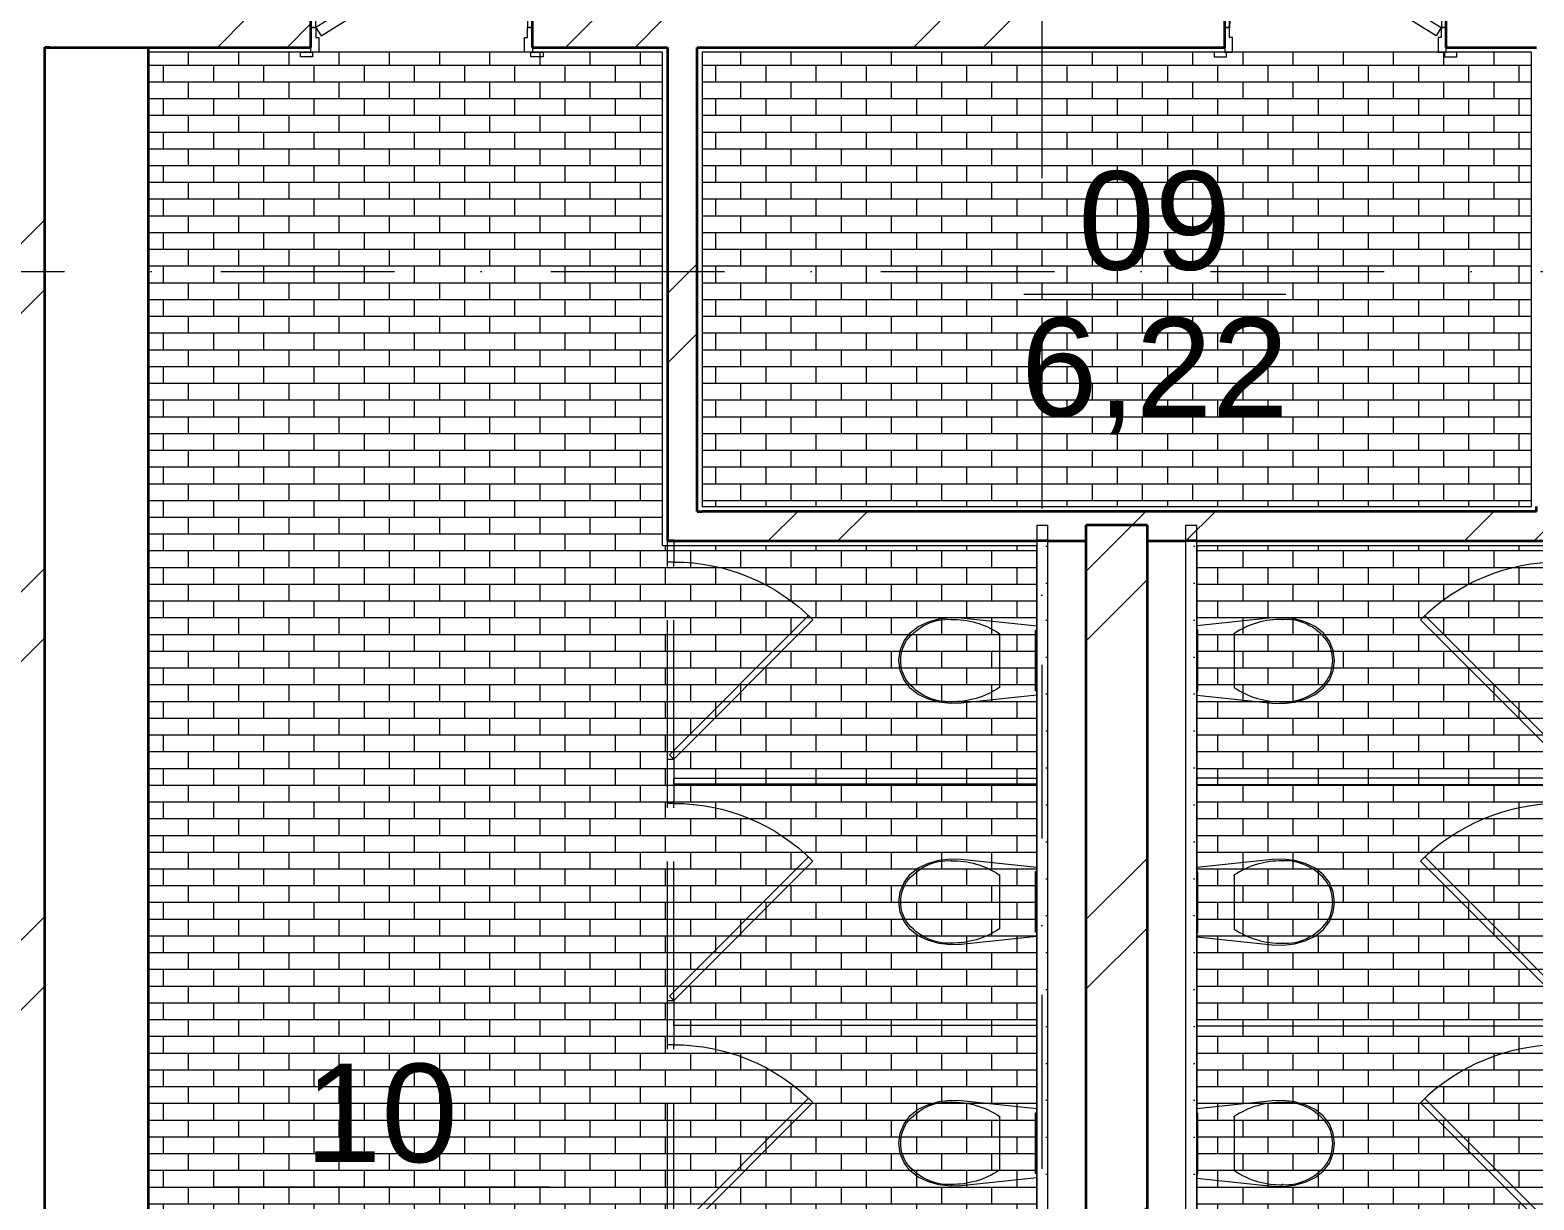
# Model space of a CAD drawing. Header units: millimetres. Extents: x -34838 to 729576, y -214038 to 121482.
# Drawn here: x 612070 to 618180, y -52004 to -47254 of the extents above; entities that cross this region are included whole.
import ezdxf
from ezdxf.enums import TextEntityAlignment as Align

# ---------------------------------------------------------------- set-up
doc = ezdxf.new("R2010")
doc.units = ezdxf.units.MM
doc.header["$MEASUREMENT"] = 0
doc.linetypes.add('Невидимая', pattern=[782.444447, 564.444447, -218])
doc.linetypes.add('Штрихпунктирная', pattern=[1340.555525, 705.555534, -352.777767, 0, -282.222223])
for name, color, linetype, lineweight in [('0_Ном._пера__21', 7, 'Continuous', 35), ('А _ ОСІ КООРДИНАЦІЙНІ.3D_Ном._пера__105', 7, 'Continuous', 13), ('А _ ОСІ КООРДИНАЦІЙНІ.3D_Ном._пера__25', 7, 'Continuous', 0), ('АБ _ 0 _ СТІНИ _ ЗОВНІШНІ .3D_Ном._пера__27', 7, 'Continuous', 35), ('АБ _ 0 _ СТІНИ _ ЗОВНІШНІ .3D_Ном._пера__67', 7, 'Continuous', 15), ('АБ _ 0 _ СТІНИ _ ПЕРЕГОРОДКИ (ГК).3D_Ном._пера__67', 7, 'Continuous', 15), ('АП _ 0 _ ОБЛАДНАННЯ (НИЖНЄ).3D_Ном._пера__1', 7, 'Continuous', 13), ('АП _ ТЕП _ ЗОНИ ПРИМІЩЕНЬ .3D_Ном._пера__122', 255, 'Continuous', 0), ('Двери ARCHICAD_Ном._пера__1', 7, 'Continuous', 13), ('Двери ARCHICAD_Ном._пера__23', 7, 'Continuous', 20), ('Двери ARCHICAD_Ном._пера__27', 7, 'Continuous', 35), ('Двери ARCHICAD_Ном._пера__3', 7, 'Continuous', 15), ('Паспорта Зон ARCHICAD_Ном._пера__5', 7, 'Continuous', 0)]:
    doc.layers.add(name, color=color, linetype=linetype, lineweight=lineweight)
for name, color, linetype in [('А _ ОСІ КООРДИНАЦІЙНІ.3D', 7, 'Continuous'), ('АБ _ 0 _ СТІНИ _ ЗОВНІШНІ .3D', 7, 'Continuous'), ('АБ _ 0 _ СТІНИ _ ПЕРЕГОРОДКИ (ГК).3D', 7, 'Continuous'), ('АП _ 0 _ ОБЛАДНАННЯ (НИЖНЄ).3D', 7, 'Continuous'), ('АП _ ТЕП _ ЗОНИ ПРИМІЩЕНЬ .3D', 7, 'Continuous'), ('Двери ARCHICAD', 7, 'Continuous')]:
    doc.layers.add(name, color=color, linetype=linetype)
doc.styles.add('СГЕНЕРИР_СТИЛЬ_1', font='Arial.ttf')
pattern_1 = [(0, (0, 0), (0, 68), []), (90, (0, 0), (-204, 0), [68, -68]), (90, (102, 68), (-204, 0), [68, -68])]
pattern_2 = [(45, (0, 0), (-707.107, 707.107), []), (45, (-141.4, 141.4), (-707.107, 707.107), [])]
pattern_3 = [(0, (0, 0), (0, 150), [0, -150])]

# ---------------------------------------------------------------- blocks, each defined once
blk = doc.blocks.new('Кімната матері і дитини_09_7_4', base_point=(90459.4, 5907.6))
at = {"layer": 'АП _ ТЕП _ ЗОНИ ПРИМІЩЕНЬ .3D', "linetype": 'Continuous', "lineweight": 0, "true_color": 0xffffff}
h = blk.add_hatch(dxfattribs=at)
h.set_pattern_fill('П___ЦЕГЛА_ЛОЖКОВАЯ_ПЕРЕВ_D7', style=0, pattern_type=2)
h.set_pattern_definition(pattern_1)
h.paths.add_polyline_path([(91990, 5046), (91990, 6890.5), (88620, 6890.5), (88620, 5046)])
at = {"layer": 'Паспорта Зон ARCHICAD_Ном._пера__5', "color": 7, "linetype": 'Continuous', "lineweight": 0}
blk.add_line((89927.3, 5907.6), (90991.6, 5907.6), dxfattribs=at)
at = {"layer": 'Паспорта Зон ARCHICAD_Ном._пера__5', "color": 7, "lineweight": 0, "style": 'СГЕНЕРИР_СТИЛЬ_1'}
for tag, p in [('ROOM_NUMBER', (90459.4, 6207.2)), ('ROOM_AREA', (90459.4, 5611.7))]:
    blk.add_attdef(tag, text='', height=400, dxfattribs=at).set_placement(p, align=Align.MIDDLE_CENTER)
blk = doc.blocks.new('Жіночі санвузли_11_9_4', base_point=(93396.2, 3596.8))
at = {"layer": 'АП _ ТЕП _ ЗОНИ ПРИМІЩЕНЬ .3D', "linetype": 'Continuous', "lineweight": 0, "true_color": 0xffffff}
h = blk.add_hatch(dxfattribs=at)
h.set_pattern_fill('П___ЦЕГЛА_ЛОЖКОВАЯ_ПЕРЕВ_D7', style=0, pattern_type=2)
h.set_pattern_definition(pattern_1)
h.paths.add_polyline_path([(95700, -1850), (95700, 6890.5), (92150, 6890.5), (92150, 4886), (90630, 4886), (90630, -1850)])
at = {"layer": 'Паспорта Зон ARCHICAD_Ном._пера__5', "color": 7, "lineweight": 0, "style": 'СГЕНЕРИР_СТИЛЬ_1'}
for tag, p in [('ROOM_NUMBER', (93396.2, 3899.7)), ('ROOM_AREA', (93396.2, 3300.9))]:
    blk.add_attdef(tag, text='', height=400, dxfattribs=at).set_placement(p, align=Align.MIDDLE_CENTER)
blk = doc.blocks.new('Чоловічі санвузли_10_10_4', base_point=(87317.2, 2283.9))
at = {"layer": 'АП _ ТЕП _ ЗОНИ ПРИМІЩЕНЬ .3D', "linetype": 'Continuous', "lineweight": 0, "true_color": 0xffffff}
h = blk.add_hatch(dxfattribs=at)
h.set_pattern_fill('П___ЦЕГЛА_ЛОЖКОВАЯ_ПЕРЕВ_D7', style=0, pattern_type=2)
h.set_pattern_definition(pattern_1)
h.paths.add_polyline_path([(86370, 6890.5), (86370, -1850), (89980, -1850), (89980, -180), (89820, -180), (89820, 180), (89980, 180), (89980, 4886), (88460, 4886), (88460, 6890.5)])
at = {"layer": 'Паспорта Зон ARCHICAD_Ном._пера__5', "color": 7, "linetype": 'Continuous', "lineweight": 0}
blk.add_line((86633.3, 2283.9), (88001, 2283.9), dxfattribs=at)
at = {"layer": 'Паспорта Зон ARCHICAD_Ном._пера__5', "color": 7, "lineweight": 0, "style": 'СГЕНЕРИР_СТИЛЬ_1'}
for tag, p in [('ROOM_NUMBER', (87317.2, 2583.5)), ('ROOM_AREA', (87317.2, 1988))]:
    blk.add_attdef(tag, text='', height=400, dxfattribs=at).set_placement(p, align=Align.MIDDLE_CENTER)
blk = doc.blocks.new('Стена_37_4', base_point=(85890, -2075))
at = {"layer": 'АБ _ 0 _ СТІНИ _ ЗОВНІШНІ .3D', "linetype": 'Continuous', "lineweight": 0, "true_color": 0x000000}
h = blk.add_hatch(dxfattribs=at)
h.set_pattern_fill('М___ЦЕГЛА_ОБЛИЧКУВАЛЬНА__3E', color=18, style=0, pattern_type=2)
h.set_pattern_definition(pattern_2)
h.paths.add_polyline_path([(85830, 7030.5), (85830, 6910.5), (85950, 6910.5), (85950, 7030.5)])
h = blk.add_hatch(dxfattribs=at)
h.set_pattern_fill('М___ЦЕГЛА_ОБЛИЧКУВАЛЬНА__3E', color=18, style=0, pattern_type=2)
h.set_pattern_definition(pattern_2)
h.paths.add_polyline_path([(85830, 6910.5), (85830, -1950), (85950, -1950), (85950, 6910.5)])
at = {"layer": 'АБ _ 0 _ СТІНИ _ ЗОВНІШНІ .3D_Ном._пера__27', "color": 7, "linetype": 'Continuous', "lineweight": 35}
for p, q in [((85950, 6910.5), (85970, 6910.5)), ((85950, -1950), (85950, 6910.5))]:
    blk.add_line(p, q, dxfattribs=at)
blk = doc.blocks.new('Стена_40_4', base_point=(90305, -2075))
at = {"layer": 'АБ _ 0 _ СТІНИ _ ЗОВНІШНІ .3D', "linetype": 'Continuous', "lineweight": 0, "true_color": 0x000000}
h = blk.add_hatch(dxfattribs=at)
h.set_pattern_fill('М___ЦЕГЛА_ОБЛИЧКУВАЛЬНА__3E', color=18, style=0, pattern_type=2)
h.set_pattern_definition(pattern_2)
h.paths.add_polyline_path([(90430, -1950), (90430, 4970.5), (90180, 4970.5), (90180, -1950)])
h = blk.add_hatch(dxfattribs=at)
h.set_pattern_fill('М___ЦЕГЛА_ОБЛИЧКУВАЛЬНА__3E', color=18, style=0, pattern_type=2)
h.set_pattern_definition(pattern_2)
h.paths.add_polyline_path([(90430, 4906), (90180, 4906), (90180, 4886), (90430, 4886)])
at = {"layer": 'АБ _ 0 _ СТІНИ _ ЗОВНІШНІ .3D_Ном._пера__27', "color": 7, "linetype": 'Continuous', "lineweight": 35}
for p, q in [((90180, 4970.5), (90180, 180)), ((90430, -1950), (90430, 4970.5)), ((90180, 4906), (90180, 4886)), ((90430, 4886), (90430, 4906))]:
    blk.add_line(p, q, dxfattribs=at)
at = {"layer": 'АБ _ 0 _ СТІНИ _ ЗОВНІШНІ .3D_Ном._пера__27', "color": 7, "linetype": 'Continuous', "lineweight": 35, "flags": 128}
blk.add_lwpolyline([(90430, 4970.5), (90180, 4970.5)], dxfattribs=at)
blk = doc.blocks.new('Металлическая Дверь 22_4')
at = {"layer": 'Двери ARCHICAD_Ном._пера__1', "color": 7, "linetype": 'Continuous', "lineweight": 13}
blk.add_arc((430, 0), 860, 148.00022, 180, dxfattribs=at)
at = {"layer": 'Двери ARCHICAD_Ном._пера__23', "color": 7, "linetype": 'Continuous', "lineweight": 20}
for p, q in [((-430, 0), (-450, 0)), ((-450, 0), (-450, -100)), ((-430, -40), (-430, 0)), ((450, 0), (430, 0)), ((430, 0), (430, -40)), ((450, -100), (450, 0)), ((-418, -40), (-430, -40)), ((-418, -100), (-418, -40)), ((430, -40), (418, -40)), ((418, -40), (418, -100)), ((-450, -100), (-418, -100)), ((418, -100), (450, -100))]:
    blk.add_line(p, q, dxfattribs=at)
at = {"layer": 'Двери ARCHICAD_Ном._пера__27', "color": 7, "linetype": 'Continuous', "lineweight": 35}
for p, q in [((-450, 0), (-450, 40)), ((-450, 0), (-450, 40)), ((-450, -80), (-450, 0)), ((-450, -80), (-450, 0)), ((450, 0), (450, 40)), ((450, 0), (450, 40)), ((450, -80), (450, 0)), ((450, -80), (450, 0))]:
    blk.add_line(p, q, dxfattribs=at)
at = {"layer": 'Двери ARCHICAD_Ном._пера__3', "color": 7, "linetype": 'Continuous', "lineweight": 15}
for p, q in [((-320.5, 421.8), (-299.3, 455.7)), ((-299.3, 455.7), (430, 0)), ((408.8, -33.9), (-320.5, 421.8)), ((-443, 79), (-493, 79)), ((-493, 79), (-493, 60)), ((-443, 60), (-443, 79)), ((493, 79), (443, 79)), ((443, 79), (443, 60)), ((493, 60), (493, 79)), ((-493, 60), (-443, 60)), ((-431, 60), (-450, 60)), ((-450, 60), (-450, 0)), ((-450, 0), (-431, 0)), ((-431, 0), (-431, 60)), ((430, 0), (408.8, -33.9)), ((450, 60), (431, 60)), ((431, 60), (431, 0)), ((431, 0), (450, 0)), ((443, 60), (493, 60)), ((450, 0), (450, 60)), ((-443, -100), (-493, -100)), ((-493, -100), (-493, -119)), ((-493, -119), (-443, -119)), ((-443, -119), (-443, -100)), ((493, -100), (443, -100)), ((443, -100), (443, -119)), ((443, -119), (493, -119)), ((493, -119), (493, -100))]:
    blk.add_line(p, q, dxfattribs=at)
blk = doc.blocks.new('Стена_41_4', base_point=(96075, 6970.5))
at = {"layer": 'АБ _ 0 _ СТІНИ _ ЗОВНІШНІ .3D', "linetype": 'Continuous', "lineweight": 0, "true_color": 0x000000}
h = blk.add_hatch(dxfattribs=at)
h.set_pattern_fill('М___ЦЕГЛА_ОБЛИЧКУВАЛЬНА__3E', color=18, style=0, pattern_type=2)
h.set_pattern_definition(pattern_2)
h.paths.add_polyline_path([(85950, 7030.5), (85950, 6910.5), (85970, 6910.5), (85970, 7030.5)])
h = blk.add_hatch(dxfattribs=at)
h.set_pattern_fill('М___ЦЕГЛА_ОБЛИЧКУВАЛЬНА__3E', color=18, style=0, pattern_type=2)
h.set_pattern_definition(pattern_2)
h.paths.add_polyline_path([(85970, 7030.5), (85970, 6910.5), (87031, 6910.5), (87031, 7030.5)])
h = blk.add_hatch(dxfattribs=at)
h.set_pattern_fill('М___ЦЕГЛА_ОБЛИЧКУВАЛЬНА__3E', color=18, style=0, pattern_type=2)
h.set_pattern_definition(pattern_2)
h.paths.add_polyline_path([(87931, 7030.5), (87931, 6910.5), (88480, 6910.5), (88480, 7030.5)])
h = blk.add_hatch(dxfattribs=at)
h.set_pattern_fill('М___ЦЕГЛА_ОБЛИЧКУВАЛЬНА__3E', color=18, style=0, pattern_type=2)
h.set_pattern_definition(pattern_2)
h.paths.add_polyline_path([(88480, 6910.5), (88600, 6910.5), (88600, 7030.5), (88480, 7030.5)])
h = blk.add_hatch(dxfattribs=at)
h.set_pattern_fill('М___ЦЕГЛА_ОБЛИЧКУВАЛЬНА__3E', color=18, style=0, pattern_type=2)
h.set_pattern_definition(pattern_2)
h.paths.add_polyline_path([(88600, 6910.5), (90743.5, 6910.5), (90743.5, 7030.5), (88600, 7030.5)])
h = blk.add_hatch(dxfattribs=at)
h.set_pattern_fill('М___ЦЕГЛА_ОБЛИЧКУВАЛЬНА__3E', color=18, style=0, pattern_type=2)
h.set_pattern_definition(pattern_2)
h.paths.add_polyline_path([(91643.5, 6910.5), (92010, 6910.5), (92010, 7030.5), (91643.5, 7030.5)])
at = {"layer": 'АБ _ 0 _ СТІНИ _ ЗОВНІШНІ .3D_Ном._пера__27', "color": 7, "linetype": 'Continuous', "lineweight": 35}
for p, q in [((87031, 6910.5), (87031, 6990.5)), ((87931, 6910.5), (87931, 6990.5)), ((90743.5, 6910.5), (90743.5, 6990.5)), ((91643.5, 6910.5), (91643.5, 6990.5)), ((85950, 6910.5), (85970, 6910.5)), ((85970, 6910.5), (87031, 6910.5)), ((87931, 6910.5), (88480, 6910.5)), ((88480, 6910.5), (88480, 6890.5)), ((88600, 6890.5), (88600, 6910.5)), ((88600, 6910.5), (90743.5, 6910.5)), ((91643.5, 6910.5), (92010, 6910.5))]:
    blk.add_line(p, q, dxfattribs=at)
at = {"layer": 'Двери ARCHICAD', "color": 7, "linetype": 'Continuous', "lineweight": 18, "xscale": -1, "zscale": 1000}
blk.add_blockref('Металлическая Дверь 22_4', (87481, 6990.5), dxfattribs=at)
at = {"layer": 'Двери ARCHICAD', "color": 7, "linetype": 'Continuous', "lineweight": 18, "zscale": 1000}
blk.add_blockref('Металлическая Дверь 22_4', (91193.5, 6990.5), dxfattribs=at)
blk = doc.blocks.new('Стена_42_4', base_point=(89980, 4970.5))
at = {"layer": 'АБ _ 0 _ СТІНИ _ ПЕРЕГОРОДКИ (ГК).3D', "linetype": 'Continuous', "lineweight": 0, "true_color": 0x000000}
h = blk.add_hatch(dxfattribs=at)
h.set_pattern_fill('М___ГІПСОКАРТОН_0004', color=18, style=0, pattern_type=2)
h.set_pattern_definition(pattern_3)
h.paths.add_polyline_path([(90010, 4970.5), (90010, 180), (90025, 180), (90025, 4970.5)])
h = blk.add_hatch(dxfattribs=at)
h.set_pattern_fill('М___ГІПСОКАРТОН_0004', color=18, style=0, pattern_type=2)
h.set_pattern_definition(pattern_3)
h.paths.add_polyline_path([(90025, 4906), (90010, 4906), (90010, 4886), (90025, 4886)])
at = {"layer": 'АБ _ 0 _ СТІНИ _ ЗОВНІШНІ .3D_Ном._пера__27', "color": 7, "linetype": 'Continuous', "lineweight": 35}
for p, q in [((90010, 4906), (89980, 4906)), ((90025, 4906), (90010, 4906))]:
    blk.add_line(p, q, dxfattribs=at)
at = {"layer": 'АБ _ 0 _ СТІНИ _ ЗОВНІШНІ .3D_Ном._пера__67', "color": 7, "linetype": 'Continuous', "lineweight": 15}
for p, q in [((89980, 4906), (89980, 4886)), ((90025, 4886), (90025, 4906))]:
    blk.add_line(p, q, dxfattribs=at)
at = {"layer": 'АБ _ 0 _ СТІНИ _ ПЕРЕГОРОДКИ (ГК).3D_Ном._пера__67', "color": 7, "linetype": 'Continuous', "lineweight": 15, "flags": 128}
for points in [[(89980, 4970.5), (89980, 180)], [(89980, 4970.5), (90010, 4970.5)], [(90010, 4970.5), (90025, 4970.5)], [(90025, 180), (90025, 4970.5)]]:
    blk.add_lwpolyline(points, dxfattribs=at)
blk = doc.blocks.new('Стена_43_4', base_point=(90585, 4970.5))
at = {"layer": 'АБ _ 0 _ СТІНИ _ ПЕРЕГОРОДКИ (ГК).3D', "linetype": 'Continuous', "lineweight": 0, "true_color": 0x000000}
h = blk.add_hatch(dxfattribs=at)
h.set_pattern_fill('М___ГІПСОКАРТОН_0004', color=18, style=0, pattern_type=2)
h.set_pattern_definition(pattern_3)
h.paths.add_polyline_path([(90630, -1950), (90630, 4970.5), (90615, 4970.5), (90615, -1950)])
h = blk.add_hatch(dxfattribs=at)
h.set_pattern_fill('М___ГІПСОКАРТОН_0004', color=18, style=0, pattern_type=2)
h.set_pattern_definition(pattern_3)
h.paths.add_polyline_path([(90630, 4906), (90615, 4906), (90615, 4886), (90630, 4886)])
at = {"layer": 'АБ _ 0 _ СТІНИ _ ЗОВНІШНІ .3D_Ном._пера__27', "color": 7, "linetype": 'Continuous', "lineweight": 35}
for p, q in [((90615, 4906), (90585, 4906)), ((90630, 4906), (90615, 4906))]:
    blk.add_line(p, q, dxfattribs=at)
at = {"layer": 'АБ _ 0 _ СТІНИ _ ЗОВНІШНІ .3D_Ном._пера__67', "color": 7, "linetype": 'Continuous', "lineweight": 15}
for p, q in [((90585, 4906), (90585, 4886)), ((90630, 4886), (90630, 4906))]:
    blk.add_line(p, q, dxfattribs=at)
at = {"layer": 'АБ _ 0 _ СТІНИ _ ПЕРЕГОРОДКИ (ГК).3D_Ном._пера__67', "color": 7, "linetype": 'Continuous', "lineweight": 15, "flags": 128}
for points in [[(90585, 4970.5), (90585, -1950)], [(90585, 4970.5), (90615, 4970.5)], [(90615, 4970.5), (90630, 4970.5)], [(90630, -1950), (90630, 4970.5)]]:
    blk.add_lwpolyline(points, dxfattribs=at)
blk = doc.blocks.new('Стена_49_4', base_point=(88540, 6970.5))
at = {"layer": 'АБ _ 0 _ СТІНИ _ ЗОВНІШНІ .3D', "linetype": 'Continuous', "lineweight": 0, "true_color": 0x000000}
h = blk.add_hatch(dxfattribs=at)
h.set_pattern_fill('М___ЦЕГЛА_ОБЛИЧКУВАЛЬНА__3E', color=18, style=0, pattern_type=2)
h.set_pattern_definition(pattern_2)
h.paths.add_polyline_path([(88480, 6890.5), (88600, 6890.5), (88600, 6910.5), (88480, 6910.5)])
h = blk.add_hatch(dxfattribs=at)
h.set_pattern_fill('М___ЦЕГЛА_ОБЛИЧКУВАЛЬНА__3E', color=18, style=0, pattern_type=2)
h.set_pattern_definition(pattern_2)
h.paths.add_polyline_path([(88600, 5026), (88600, 6890.5), (88480, 6890.5), (88480, 5026)])
h = blk.add_hatch(dxfattribs=at)
h.set_pattern_fill('М___ЦЕГЛА_ОБЛИЧКУВАЛЬНА__3E', color=18, style=0, pattern_type=2)
h.set_pattern_definition(pattern_2)
h.paths.add_polyline_path([(88480, 5026), (88480, 4906), (88600, 5026)])
h = blk.add_hatch(dxfattribs=at)
h.set_pattern_fill('М___ЦЕГЛА_ОБЛИЧКУВАЛЬНА__3E', color=18, style=0, pattern_type=2)
h.set_pattern_definition(pattern_2)
h.paths.add_polyline_path([(88600, 5026), (88480, 4906), (88600, 4906)])
at = {"layer": 'АБ _ 0 _ СТІНИ _ ЗОВНІШНІ .3D_Ном._пера__27', "color": 7, "linetype": 'Continuous', "lineweight": 35}
for p, q in [((88480, 6910.5), (88480, 6890.5)), ((88600, 6890.5), (88600, 6910.5)), ((88480, 6890.5), (88480, 5026)), ((88600, 5026), (88600, 6890.5)), ((88480, 5026), (88480, 4906)), ((88600, 5026), (88620, 5026)), ((88480, 4906), (88600, 4906))]:
    blk.add_line(p, q, dxfattribs=at)
blk = doc.blocks.new('Стена_50_4', base_point=(88540, 4966))
at = {"layer": 'АБ _ 0 _ СТІНИ _ ЗОВНІШНІ .3D', "linetype": 'Continuous', "lineweight": 0, "true_color": 0x000000}
h = blk.add_hatch(dxfattribs=at)
h.set_pattern_fill('М___ЦЕГЛА_ОБЛИЧКУВАЛЬНА__3E', color=18, style=0, pattern_type=2)
h.set_pattern_definition(pattern_2)
h.paths.add_polyline_path([(90180, 5026), (88600, 5026), (88600, 4906), (90180, 4906)])
h = blk.add_hatch(dxfattribs=at)
h.set_pattern_fill('М___ЦЕГЛА_ОБЛИЧКУВАЛЬНА__3E', color=18, style=0, pattern_type=2)
h.set_pattern_definition(pattern_2)
h.paths.add_polyline_path([(90430, 5026), (90180, 5026), (90180, 4906), (90430, 4906)])
h = blk.add_hatch(dxfattribs=at)
h.set_pattern_fill('М___ЦЕГЛА_ОБЛИЧКУВАЛЬНА__3E', color=18, style=0, pattern_type=2)
h.set_pattern_definition(pattern_2)
h.paths.add_polyline_path([(92010, 5026), (90430, 5026), (90430, 4906), (92010, 4906)])
h = blk.add_hatch(dxfattribs=at)
h.set_pattern_fill('М___ЦЕГЛА_ОБЛИЧКУВАЛЬНА__3E', color=18, style=0, pattern_type=2)
h.set_pattern_definition(pattern_2)
h.paths.add_polyline_path([(92010, 4906), (92130, 4906), (92010, 5026)])
h = blk.add_hatch(dxfattribs=at)
h.set_pattern_fill('М___ЦЕГЛА_ОБЛИЧКУВАЛЬНА__3E', color=18, style=0, pattern_type=2)
h.set_pattern_definition(pattern_2)
h.paths.add_polyline_path([(92010, 5026), (92130, 4906), (92130, 5026)])
at = {"layer": 'АБ _ 0 _ СТІНИ _ ЗОВНІШНІ .3D_Ном._пера__27', "color": 7, "linetype": 'Continuous', "lineweight": 35}
for p, q in [((88600, 5026), (88620, 5026)), ((90180, 5026), (88620, 5026)), ((90430, 5026), (90180, 5026)), ((92010, 5026), (90430, 5026)), ((92010, 5026), (92010, 5046)), ((92130, 4906), (92130, 5026)), ((88480, 4906), (88600, 4906)), ((88600, 4906), (89980, 4906)), ((90010, 4906), (89980, 4906)), ((90025, 4906), (90010, 4906)), ((90025, 4906), (90180, 4906)), ((90180, 4906), (90180, 4886)), ((90430, 4886), (90430, 4906)), ((90430, 4906), (90585, 4906)), ((90615, 4906), (90585, 4906)), ((90630, 4906), (90615, 4906)), ((90630, 4906), (92010, 4906)), ((92010, 4906), (92130, 4906))]:
    blk.add_line(p, q, dxfattribs=at)
at = {"layer": 'АБ _ 0 _ СТІНИ _ ЗОВНІШНІ .3D_Ном._пера__67', "color": 7, "linetype": 'Continuous', "lineweight": 15}
for p, q in [((89980, 4906), (89980, 4886)), ((90025, 4886), (90025, 4906)), ((90585, 4906), (90585, 4886)), ((90630, 4886), (90630, 4906))]:
    blk.add_line(p, q, dxfattribs=at)
blk = doc.blocks.new('Кабинка Сантехническая 22_2')
at = {"layer": 'АП _ 0 _ ОБЛАДНАННЯ (НИЖНЄ).3D_Ном._пера__1', "color": 7, "linetype": 'Continuous', "lineweight": 13}
for p, q in [((4271.4, 1500), (4239.1, 1193.4)), ((4553.4, 1500), (4271.4, 1500)), ((4535.4, 1500), (4289.4, 1500)), ((4289.4, 1500), (4289.4, 1495)), ((4289.4, 1495), (4535.4, 1495)), ((4535.4, 1495), (4535.4, 1500)), ((4585.8, 1193.4), (4553.4, 1500)), ((4915.2, 1500), (4890.2, 1500)), ((4890.2, 1500), (4890.2, 25)), ((4915.2, 25), (4915.2, 1500)), ((5252, 1500), (5219.6, 1193.4)), ((5533.9, 1500), (5252, 1500)), ((5515.9, 1500), (5269.9, 1500)), ((5269.9, 1500), (5269.9, 1495)), ((5269.9, 1495), (5515.9, 1495)), ((5515.9, 1495), (5515.9, 1500)), ((5566.3, 1193.4), (5533.9, 1500)), ((5895.7, 1500), (5870.7, 1500)), ((5870.7, 1500), (5870.7, 25)), ((5895.7, 25), (5895.7, 1500)), ((6232.5, 1500), (6200.1, 1193.4)), ((6514.4, 1500), (6232.5, 1500)), ((6496.5, 1500), (6250.5, 1500)), ((6250.5, 1500), (6250.5, 1495)), ((6250.5, 1495), (6496.5, 1495)), ((6496.5, 1495), (6496.5, 1500)), ((6546.8, 1193.4), (6514.4, 1500)), ((4412.4, 1348.6), (4303.5, 1348.6)), ((4521.3, 1348.6), (4412.4, 1348.6)), ((5392.9, 1348.6), (5284, 1348.6)), ((5501.9, 1348.6), (5392.9, 1348.6)), ((6373.5, 1348.6), (6264.5, 1348.6)), ((6482.4, 1348.6), (6373.5, 1348.6)), ((4239.1, 1193.4), (4237.5, 1148.2)), ((4587.3, 1148.2), (4585.8, 1193.4)), ((5219.6, 1193.4), (5218, 1148.2)), ((5567.8, 1148.2), (5566.3, 1193.4)), ((6200.1, 1193.4), (6198.6, 1148.2)), ((6548.4, 1148.2), (6546.8, 1193.4)), ((4237.5, 1148.2), (4243, 1103.3)), ((4243, 1103.3), (4255.4, 1059.7)), ((4569.4, 1059.7), (4581.8, 1103.3)), ((4581.8, 1103.3), (4587.3, 1148.2)), ((5218, 1148.2), (5223.5, 1103.3)), ((5223.5, 1103.3), (5235.9, 1059.7)), ((5550, 1059.7), (5562.4, 1103.3)), ((5562.4, 1103.3), (5567.8, 1148.2)), ((6198.6, 1148.2), (6204, 1103.3)), ((6204, 1103.3), (6216.5, 1059.7)), ((6530.5, 1059.7), (6542.9, 1103.3)), ((6542.9, 1103.3), (6548.4, 1148.2)), ((4255.4, 1059.7), (4274.4, 1018.7)), ((4550.4, 1018.7), (4569.4, 1059.7)), ((5235.9, 1059.7), (5254.9, 1018.7)), ((5530.9, 1018.7), (5550, 1059.7)), ((6216.5, 1059.7), (6235.5, 1018.7)), ((6511.5, 1018.7), (6530.5, 1059.7)), ((4274.4, 1018.7), (4300, 986.1)), ((4300, 986.1), (4333, 961.2)), ((4491.8, 961.2), (4524.8, 986.1)), ((4524.8, 986.1), (4550.4, 1018.7)), ((5254.9, 1018.7), (5280.5, 986.1)), ((5280.5, 986.1), (5313.6, 961.2)), ((5472.3, 961.2), (5505.3, 986.1)), ((5505.3, 986.1), (5530.9, 1018.7)), ((6235.5, 1018.7), (6261.1, 986.1)), ((6261.1, 986.1), (6294.1, 961.2)), ((6452.8, 961.2), (6485.9, 986.1)), ((6485.9, 986.1), (6511.5, 1018.7)), ((4333, 961.2), (4371.4, 945.4)), ((4371.4, 945.4), (4412.4, 940)), ((4412.4, 947.6), (4412.4, 947.6)), ((4412.4, 940), (4453.5, 945.4)), ((4453.5, 945.4), (4491.8, 961.2)), ((4493.5, 971), (4493.5, 971)), ((5313.6, 961.2), (5351.9, 945.4)), ((5351.9, 945.4), (5392.9, 940)), ((5392.9, 947.6), (5392.9, 947.6)), ((5392.9, 940), (5434, 945.4)), ((5434, 945.4), (5472.3, 961.2)), ((5474, 971), (5474, 971)), ((6294.1, 961.2), (6332.4, 945.4)), ((6332.4, 945.4), (6373.5, 940)), ((6373.5, 947.6), (6373.5, 947.6)), ((6373.5, 940), (6414.5, 945.4)), ((6414.5, 945.4), (6452.8, 961.2)), ((6454.5, 971), (6454.5, 971)), ((4578.1, 590.7), (4012.4, 25)), ((4030.1, 7.3), (4595.8, 573)), ((4595.8, 573), (4578.1, 590.7)), ((5558.6, 590.7), (4992.9, 25)), ((5010.6, 7.3), (5576.3, 573)), ((5576.3, 573), (5558.6, 590.7)), ((6539.2, 590.7), (5973.5, 25)), ((5991.2, 7.3), (6556.8, 573)), ((6556.8, 573), (6539.2, 590.7))]:
    blk.add_line(p, q, dxfattribs=at)
for centre in [(4012.4, 25), (4992.9, 25), (5973.5, 25)]:
    blk.add_arc(centre, 800, 0, 45, dxfattribs=at)
for centre, major_axis, start_param, end_param in [((4670.5, 1160.6), (425.3, 0), 2.612188, 3.165208), ((4154.3, 1160.6), (425.3, 0), 6.259569, 6.81259), ((5651, 1160.6), (425.3, 0), 2.612188, 3.165208), ((5134.8, 1160.6), (425.3, 0), 6.259569, 6.81259), ((6631.6, 1160.6), (425.3, 0), 2.612188, 3.165208), ((6115.4, 1160.6), (425.3, 0), 6.259569, 6.81259), ((4501.9, 1139.2), (256.9, 0), 3.085861, 3.98645), ((4322.9, 1139.2), (256.9, 0), 5.438328, 6.338917), ((5482.4, 1139.2), (256.9, 0), 3.085861, 3.98645), ((5303.5, 1139.2), (256.9, 0), 5.438328, 6.338917), ((6462.9, 1139.2), (256.9, 0), 3.085861, 3.98645), ((6284, 1139.2), (256.9, 0), 5.438328, 6.338917), ((4413.2, 1068.8), (138.5, 0), 4.079884, 4.706528), ((4411.6, 1068.8), (138.5, 0), 4.71825, 5.344894), ((5393.8, 1068.8), (138.5, 0), 4.079884, 4.706528), ((5392.1, 1068.8), (138.5, 0), 4.71825, 5.344894), ((6374.3, 1068.8), (138.5, 0), 4.079884, 4.706528), ((6372.7, 1068.8), (138.5, 0), 4.71825, 5.344894)]:
    blk.add_ellipse(centre, major_axis=major_axis, ratio=0.875546, start_param=start_param, end_param=end_param, dxfattribs=at)
for p in [(4521.3, 1348.6), (5501.9, 1348.6), (6482.4, 1348.6), (4245.4, 1151.8), (4579.4, 1151.8), (5225.9, 1151.8), (5560, 1151.8), (6206.4, 1151.8), (6540.5, 1151.8), (4331.3, 971), (5311.9, 971), (6292.4, 971)]:
    blk.add_point(p, dxfattribs=at)
blk = doc.blocks.new('Кабинка Сантехническая 22_3')
at = {"layer": 'АП _ 0 _ ОБЛАДНАННЯ (НИЖНЄ).3D_Ном._пера__1', "color": 7, "linetype": 'Continuous', "lineweight": 13}
for p, q in [((4269.3, 1500), (4236.9, 1193.4)), ((4551.3, 1500), (4269.3, 1500)), ((4533.3, 1500), (4287.3, 1500)), ((4287.3, 1500), (4287.3, 1495)), ((4287.3, 1495), (4533.3, 1495)), ((4533.3, 1495), (4533.3, 1500)), ((4583.6, 1193.4), (4551.3, 1500)), ((4912.8, 1500), (4887.8, 1500)), ((4887.8, 1500), (4887.8, 25)), ((4912.8, 25), (4912.8, 1500)), ((5249.4, 1500), (5217, 1193.4)), ((5531.3, 1500), (5249.4, 1500)), ((5513.4, 1500), (5267.4, 1500)), ((5267.4, 1500), (5267.4, 1495)), ((5267.4, 1495), (5513.4, 1495)), ((5513.4, 1495), (5513.4, 1500)), ((5563.7, 1193.4), (5531.3, 1500)), ((5892.9, 1500), (5867.9, 1500)), ((5867.9, 1500), (5867.9, 25)), ((5892.9, 25), (5892.9, 1500)), ((6229.4, 1500), (6197.1, 1193.4)), ((6511.4, 1500), (6229.4, 1500)), ((6493.4, 1500), (6247.4, 1500)), ((6247.4, 1500), (6247.4, 1495)), ((6247.4, 1495), (6493.4, 1495)), ((6493.4, 1495), (6493.4, 1500)), ((6543.8, 1193.4), (6511.4, 1500)), ((4410.3, 1348.6), (4301.3, 1348.6)), ((4519.2, 1348.6), (4410.3, 1348.6)), ((5390.4, 1348.6), (5281.4, 1348.6)), ((5499.3, 1348.6), (5390.4, 1348.6)), ((6370.4, 1348.6), (6261.5, 1348.6)), ((6479.4, 1348.6), (6370.4, 1348.6)), ((4236.9, 1193.4), (4235.4, 1148.2)), ((4585.2, 1148.2), (4583.6, 1193.4)), ((5217, 1193.4), (5215.4, 1148.2)), ((5565.3, 1148.2), (5563.7, 1193.4)), ((6197.1, 1193.4), (6195.5, 1148.2)), ((6545.3, 1148.2), (6543.8, 1193.4)), ((4235.4, 1148.2), (4240.9, 1103.3)), ((4240.9, 1103.3), (4253.3, 1059.7)), ((4567.3, 1059.7), (4579.7, 1103.3)), ((4579.7, 1103.3), (4585.2, 1148.2)), ((5215.4, 1148.2), (5220.9, 1103.3)), ((5220.9, 1103.3), (5233.3, 1059.7)), ((5547.4, 1059.7), (5559.8, 1103.3)), ((5559.8, 1103.3), (5565.3, 1148.2)), ((6195.5, 1148.2), (6201, 1103.3)), ((6201, 1103.3), (6213.4, 1059.7)), ((6527.4, 1059.7), (6539.8, 1103.3)), ((6539.8, 1103.3), (6545.3, 1148.2)), ((4253.3, 1059.7), (4272.3, 1018.7)), ((4548.3, 1018.7), (4567.3, 1059.7)), ((5233.3, 1059.7), (5252.4, 1018.7)), ((5528.4, 1018.7), (5547.4, 1059.7)), ((6213.4, 1059.7), (6232.4, 1018.7)), ((6508.4, 1018.7), (6527.4, 1059.7)), ((4272.3, 1018.7), (4297.9, 986.1)), ((4297.9, 986.1), (4330.9, 961.2)), ((4489.6, 961.2), (4522.7, 986.1)), ((4522.7, 986.1), (4548.3, 1018.7)), ((5252.4, 1018.7), (5278, 986.1)), ((5278, 986.1), (5311, 961.2)), ((5469.7, 961.2), (5502.8, 986.1)), ((5502.8, 986.1), (5528.4, 1018.7)), ((6232.4, 1018.7), (6258, 986.1)), ((6258, 986.1), (6291.1, 961.2)), ((6449.8, 961.2), (6482.8, 986.1)), ((6482.8, 986.1), (6508.4, 1018.7)), ((4330.9, 961.2), (4369.2, 945.4)), ((4369.2, 945.4), (4410.3, 940)), ((4410.3, 947.6), (4410.3, 947.6)), ((4410.3, 940), (4451.3, 945.4)), ((4451.3, 945.4), (4489.6, 961.2)), ((4491.4, 971), (4491.4, 971)), ((5311, 961.2), (5349.3, 945.4)), ((5349.3, 945.4), (5390.4, 940)), ((5390.4, 947.6), (5390.4, 947.6)), ((5390.4, 940), (5431.4, 945.4)), ((5431.4, 945.4), (5469.7, 961.2)), ((5471.4, 971), (5471.4, 971)), ((6291.1, 961.2), (6329.4, 945.4)), ((6329.4, 945.4), (6370.4, 940)), ((6370.4, 947.6), (6370.4, 947.6)), ((6370.4, 940), (6411.5, 945.4)), ((6411.5, 945.4), (6449.8, 961.2)), ((6451.5, 971), (6451.5, 971)), ((4576, 590.7), (4010.3, 25)), ((4028, 7.3), (4593.7, 573)), ((4593.7, 573), (4576, 590.7)), ((5556, 590.7), (4990.4, 25)), ((5008, 7.3), (5573.7, 573)), ((5573.7, 573), (5556, 590.7)), ((6536.1, 590.7), (5970.4, 25)), ((5988.1, 7.3), (6553.8, 573)), ((6553.8, 573), (6536.1, 590.7)), ((4900.3, 25), (4810.3, 25)), ((4810.3, 25), (4810.3, 0)), ((4810.3, 0), (4900.3, 0)), ((4887.8, 25), (4912.8, 25)), ((4990.4, 25), (4900.3, 25)), ((4900.3, 0), (4990.4, 0)), ((4990.4, 0), (4990.4, 25)), ((4990.4, 25), (5008, 7.3)), ((5880.4, 25), (5790.4, 25)), ((5790.4, 25), (5790.4, 0)), ((5790.4, 0), (5880.4, 0)), ((5867.9, 25), (5892.9, 25)), ((5970.4, 25), (5880.4, 25)), ((5880.4, 0), (5970.4, 0)), ((5970.4, 0), (5970.4, 25)), ((5970.4, 25), (5988.1, 7.3)), ((6860.5, 25), (6770.4, 25)), ((6770.4, 25), (6770.4, 0)), ((6770.4, 0), (6860.5, 0)), ((6860.5, 0), (6860.5, 25))]:
    blk.add_line(p, q, dxfattribs=at)
at = {"layer": 'АП _ 0 _ ОБЛАДНАННЯ (НИЖНЄ).3D_Ном._пера__1', "color": 7, "linetype": 'Невидимая', "lineweight": 13}
for p, q in [((4010.3, 25), (4810.3, 25)), ((4010.3, 0), (4810.3, 0)), ((4990.4, 25), (5790.4, 25)), ((4990.4, 0), (5790.4, 0)), ((5970.4, 25), (6770.4, 25)), ((5970.4, 0), (6770.4, 0))]:
    blk.add_line(p, q, dxfattribs=at)
at = {"layer": 'АП _ 0 _ ОБЛАДНАННЯ (НИЖНЄ).3D_Ном._пера__1', "color": 7, "linetype": 'Continuous', "lineweight": 13}
for centre in [(4010.3, 25), (4990.4, 25), (5970.4, 25)]:
    blk.add_arc(centre, 800, 0, 45, dxfattribs=at)
for centre, major_axis, start_param, end_param in [((4668.4, 1160.6), (425.3, 0), 2.612188, 3.165208), ((4152.2, 1160.6), (425.3, 0), 6.259569, 6.81259), ((5648.5, 1160.6), (425.3, 0), 2.612188, 3.165208), ((5132.3, 1160.6), (425.3, 0), 6.259569, 6.81259), ((6628.5, 1160.6), (425.3, 0), 2.612188, 3.165208), ((6112.3, 1160.6), (425.3, 0), 6.259569, 6.81259), ((4499.8, 1139.2), (256.9, 0), 3.085861, 3.98645), ((4320.8, 1139.2), (256.9, 0), 5.438328, 6.338917), ((5479.8, 1139.2), (256.9, 0), 3.085861, 3.98645), ((5300.9, 1139.2), (256.9, 0), 5.438328, 6.338917), ((6459.9, 1139.2), (256.9, 0), 3.085861, 3.98645), ((6281, 1139.2), (256.9, 0), 5.438328, 6.338917), ((4411.1, 1068.8), (138.5, 0), 4.079884, 4.706528), ((4409.5, 1068.8), (138.5, 0), 4.71825, 5.344894), ((5391.2, 1068.8), (138.5, 0), 4.079884, 4.706528), ((5389.5, 1068.8), (138.5, 0), 4.71825, 5.344894), ((6371.2, 1068.8), (138.5, 0), 4.079884, 4.706528), ((6369.6, 1068.8), (138.5, 0), 4.71825, 5.344894)]:
    blk.add_ellipse(centre, major_axis=major_axis, ratio=0.875546, start_param=start_param, end_param=end_param, dxfattribs=at)
for p in [(4519.2, 1348.6), (5499.3, 1348.6), (6479.4, 1348.6), (4243.3, 1151.8), (4577.3, 1151.8), (5223.3, 1151.8), (5557.4, 1151.8), (6203.4, 1151.8), (6537.5, 1151.8), (4329.2, 971), (5309.3, 971), (6289.3, 971)]:
    blk.add_point(p, dxfattribs=at)
blk = doc.blocks.new('Стандартный Маркер Сетки_2')
at = {"layer": 'А _ ОСІ КООРДИНАЦІЙНІ.3D_Ном._пера__105', "color": 7, "linetype": 'Штрихпунктирная', "lineweight": 13}
blk.add_line((500, 0), (99754.182117, 0), dxfattribs=at)
at = {"layer": 'А _ ОСІ КООРДИНАЦІЙНІ.3D_Ном._пера__25', "color": 7, "lineweight": 0, "style": 'СГЕНЕРИР_СТИЛЬ_1'}
blk.add_attdef('AC_MarkerText_1', text='', height=700, dxfattribs=at).set_placement((-1000, 40.005), align=Align.MIDDLE_CENTER)
blk = doc.blocks.new('Стандартный Маркер Сетки_4')
at = {"layer": 'А _ ОСІ КООРДИНАЦІЙНІ.3D_Ном._пера__105', "color": 7, "linetype": 'Штрихпунктирная', "lineweight": 13}
blk.add_line((500, 0), (18386, 0), dxfattribs=at)
at = {"layer": 'А _ ОСІ КООРДИНАЦІЙНІ.3D_Ном._пера__25', "color": 7, "lineweight": 0, "style": 'СГЕНЕРИР_СТИЛЬ_1'}
blk.add_attdef('AC_MarkerText_1', text='', height=700, rotation=90, dxfattribs=at).set_placement((19886, 34.2), align=Align.MIDDLE_CENTER)

msp = doc.modelspace()

# ---------------------------------------------------------------- linework, layer by layer
at = {"layer": '0_Ном._пера__21', "color": 7, "linetype": 'Continuous', "lineweight": 35}
msp.add_line((612550, -47324.1), (612550, -56184.5), dxfattribs=at)
at = {"layer": 'АП _ ТЕП _ ЗОНИ ПРИМІЩЕНЬ .3D_Ном._пера__122', "color": 255, "linetype": 'Continuous', "lineweight": 0, "flags": 128}
for points in [[(612550, -47344.1), (612550, -56084.5), (616160, -56084.5), (616160, -54414.5), (616000, -54414.5), (616000, -54054.5), (616160, -54054.5), (616160, -49348.5), (614640, -49348.5), (614640, -47344.1)], [(618170, -49188.5), (618170, -47344.1), (614800, -47344.1), (614800, -49188.5)], [(621880, -56084.5), (621880, -47344.1), (618330, -47344.1), (618330, -49348.5), (616810, -49348.5), (616810, -56084.5)]]:
    msp.add_lwpolyline(points, close=True, dxfattribs=at)

# ---------------------------------------------------------------- block references
at = {"layer": 'А _ ОСІ КООРДИНАЦІЙНІ.3D', "color": 7, "linetype": 'Continuous', "lineweight": 60, "zscale": 1000, "rotation": 270}
msp.add_blockref('Стандартный Маркер Сетки_4', (616180, -41287.4), dxfattribs=at)
at = {"layer": 'А _ ОСІ КООРДИНАЦІЙНІ.3D', "color": 7, "linetype": 'Continuous', "lineweight": 60, "zscale": 1000}
msp.add_blockref('Стандартный Маркер Сетки_2', (521180, -48234.5), dxfattribs=at)
at = {"layer": 'АБ _ 0 _ СТІНИ _ ЗОВНІШНІ .3D', "color": 7, "lineweight": 20}
for name, p in [('Стена_37_4', (612070, -56309.5)), ('Стена_41_4', (622255, -47264.1)), ('Стена_49_4', (614720, -47264.1)), ('Стена_50_4', (614720, -49268.5)), ('Стена_40_4', (616485, -56309.5))]:
    msp.add_blockref(name, p, dxfattribs=at)
at = {"layer": 'АБ _ 0 _ СТІНИ _ ПЕРЕГОРОДКИ (ГК).3D', "color": 7, "lineweight": 20}
for name, p in [('Стена_42_4', (616160, -49264.1)), ('Стена_43_4', (616765, -49264.1))]:
    msp.add_blockref(name, p, dxfattribs=at)
at = {"layer": 'АП _ 0 _ ОБЛАДНАННЯ (НИЖНЄ).3D', "color": 7, "linetype": 'Continuous', "lineweight": 13, "xscale": -1, "zscale": 1000, "rotation": 270}
msp.add_blockref('Кабинка Сантехническая 22_3', (614660, -56184.5), dxfattribs=at)
at = {"layer": 'АП _ 0 _ ОБЛАДНАННЯ (НИЖНЄ).3D', "color": 7, "linetype": 'Continuous', "lineweight": 13, "zscale": 1000, "rotation": 90}
msp.add_blockref('Кабинка Сантехническая 22_2', (618310, -56187.8), dxfattribs=at)
at = {"layer": 'АП _ ТЕП _ ЗОНИ ПРИМІЩЕНЬ .3D', "color": 7, "linetype": 'Continuous', "lineweight": 0}
ref = msp.add_blockref('Чоловічі санвузли_10_10_4', (613497.1, -51950.6), dxfattribs=at)
ref.add_attrib('ROOM_NUMBER', '10', dxfattribs={"layer": 'Паспорта Зон ARCHICAD_Ном._пера__5', "color": 7, "lineweight": 0, "height": 400, "style": 'СГЕНЕРИР_СТИЛЬ_1'}).set_placement((613497.1, -51651), align=Align.MIDDLE_CENTER)
msp.add_blockref('Кімната матері і дитини_09_7_4', (616639.4, -48326.9), dxfattribs=at).add_auto_attribs({'ROOM_NUMBER': '09', 'ROOM_AREA': '6,22'})
msp.add_blockref('Жіночі санвузли_11_9_4', (619576.1, -50637.7), dxfattribs=at)

doc.saveas('drawing.dxf')
